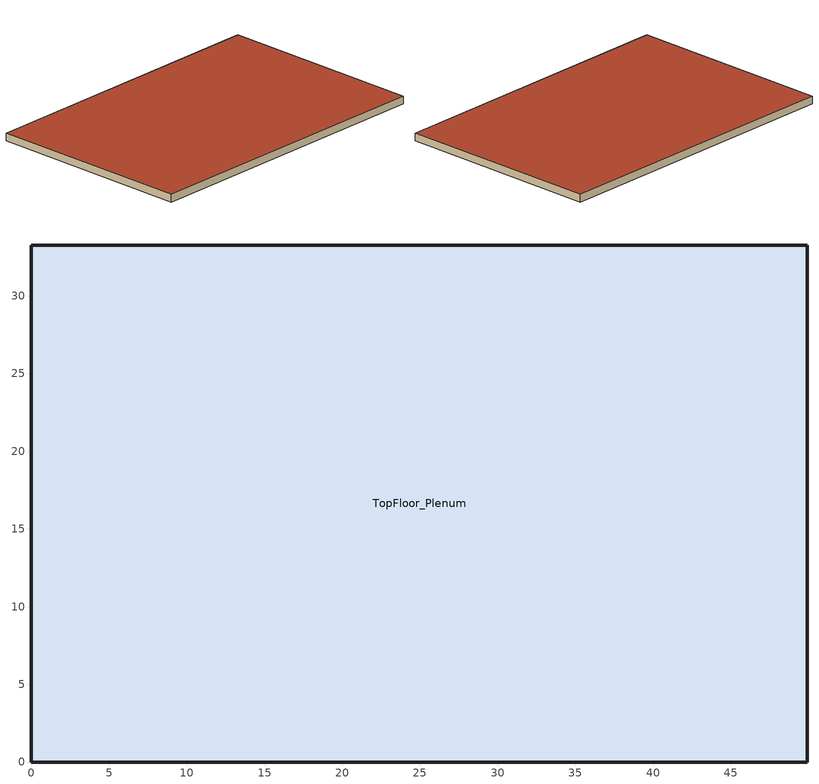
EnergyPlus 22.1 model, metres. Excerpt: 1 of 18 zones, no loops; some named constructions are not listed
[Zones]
TopFloor_Plenum
 floor to Perimeter_top_ZN_1 (DropCeiling): 0,0 4.57,4.57 45.34,4.57 49.91,0 z10.67
 floor to Perimeter_top_ZN_2 (DropCeiling): 49.91,0 45.34,4.57 45.34,28.7 49.91,33.27 z10.67
 floor to Perimeter_top_ZN_3 (DropCeiling): 0,33.27 49.91,33.27 45.34,28.7 4.57,28.7 z10.67
 floor to Perimeter_top_ZN_4 (DropCeiling): 0,0 0,33.27 4.57,28.7 4.57,4.57 z10.67
 floor to Core_top (DropCeiling): 4.57,28.7 45.34,28.7 45.34,4.57 4.57,4.57 z10.67
 wall outside (UWG_CAPITOUL_Wall): 49.91,0 49.91,33.27 0,33.27 0,0 49.91,0 z10.67:11.89
 roof outside (IEAD Non-res Roof): 49.91,0 49.91,33.27 0,33.27 0,0 z11.89
[Material]
MAT-CC05 4 HW CONCRETE: Roughness=Rough; Thickness {m}=0.1016; Conductivity {W/m-K}=1.311; Density {kg/m3}=2240; Specific Heat {J/kg-K}=836.8; Thermal Absorptance=0.9; Solar Absorptance=0.7; Visible Absorptance=0.7
[Material:NoMass]
CP02 CARPET PAD: Roughness=VeryRough; Thermal Resistance {m2-K/W}=0.2165; Thermal Absorptance=0.9; Solar Absorptance=0.7; Visible Absorptance=0.8
[Construction]
INT-FLOOR-UNDERSIDE: CP02 CARPET PAD, MAT-CC05 4 HW CONCRETE
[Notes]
DOE Commercial Reference Building
Medium office, post-1980 construction
EnergyPlus Version 5.0
ASHRAE Standards 90.1-1989 and 62-1999
Description:  Three story, 15 zone office building.
Form:         Area = 4,982 m2 (53,628 ft2); Number of Stories = 3; Shape = rectangle, Aspect ratio = 1.5
Envelope:     Envelope thermal properties vary with climate according to ASHRAE Standard 90.1-1989.
Opaque constructions: steel frame walls; built-up flat roof (insulation above deck); slab-on-grade floor
Windows: window-to-wall ratio = 33.0%, equal distribution of windows
Infiltration in perimeter zones only
= 1.5 cfm/ft2 above grade wall area at 0.3 in wc (75 Pa) adjusted to 0.016 in wc (4 Pa).
25% of full value when ventilation system on.
HVAC:         Packaged MZVAV with plenum zones, gas furnace, electric reheat
Economizer per 90.1-2004
Int. gains:   lights = 16.89 W/m2 (1.6 W/ft2) (building area method);
elec. plug loads = 10.76 W/m2 (1.0 W/ft2)
gas plug load = 0 W/m2 (0 W/ft2)
people = 268 total; 5.38/100 m2 (5.0/1000 ft2)
elevators = 2 @ 20 HP each, 91% motor efficiency
Detached Shading:               None
Daylight:                       None
Natural Ventilation:            None
Zonal Equipment:                None
Air Primary Loops:              VAV with electric reheat
Plant Loops:                    SHWSys1
System Equipment Autosize:      Yes
Purchased Cooling:              None
Purchased Heating:              None
Coils:                          Coil:Cooling:DX:TwoSpeed; Coil:Heating:Gas; Coil:Heating:Electric
Pumps:                          Yes
Boilers:                        None
Chillers:                       None
